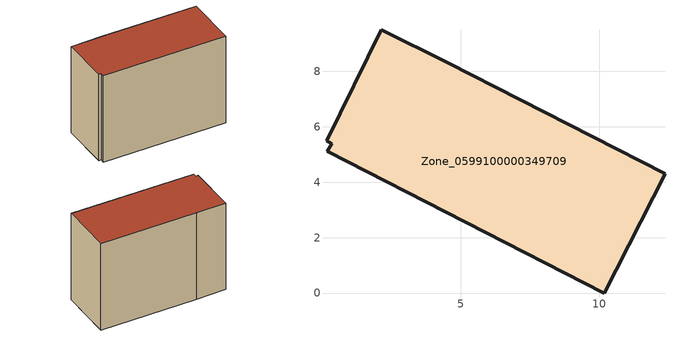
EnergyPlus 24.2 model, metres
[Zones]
Zone_0599100000349709
 floor ground (C_G): 4.53,8.31 12.37,4.3 10.17,0 0.17,5.12 0.34,5.39 0.15,5.5 2.13,9.5 z4.03
 wall outside (C_F): 12.37,4.3 4.53,8.31 2.13,9.5 0.15,5.5 0.34,5.39 0.17,5.12 10.17,0 12.37,4.3 z4.03:12.44
 roof outside (C_R): 0.34,5.39 0.17,5.12 10.17,0 12.37,4.3 4.53,8.31 2.13,9.5 0.15,5.5 z12.44
[BUILDING]
Pand.0599100000349709: North Axis=0; Terrain=City; Loads Convergence Tolerance Value=0.04; Temperature Convergence Tolerance Value=0.4; Solar Distribution=FullExterior; Maximum Number of Warmup Days=25; Minimum Number of Warmup Days=1
[Site:Location]
Rotterdam.The.Hague.AP_ZH_NLD Design_Conditions: Latitude=51.96; Longitude=4.45; Time Zone=1; Elevation=-4.5
[SITE:GROUNDTEMPERATURE:BUILDINGSURFACE]
18, 18, 18, 18, 18, 18, 18, 18, 18, 18, 18, 18
[MATERIAL] Thermal Absorptance=0.9; Solar Absorptance=0.7; Visible Absorptance=0.7
Name | Roughness | Thickness | Conductivity | Density | Specific Heat
G.TI.1992-2005 | MediumSmooth | 0.15 | 0.06 | 540 | 1210
F.TI.1992-2005 | Rough | 0.3 | 0.12 | 1920 | 840
R.TI.1992-2005 | MediumRough | 0.2 | 0.08 | 1500 | 1000
[CONSTRUCTION]
C_G: G.TI.1992-2005
C_F: F.TI.1992-2005
C_R: R.TI.1992-2005
[ZONE]
Zone_0599100000349709: Type=1; Multiplier=1; Ceiling Height=Autocalculate; Volume=Autocalculate; Floor Area=autocalculate; Part of Total Floor Area=Yes
[ZONEINFILTRATION:DESIGNFLOWRATE]
Infil_Zone_0599100000349709: Zone or ZoneList or Space or SpaceList=Zone_0599100000349709; Schedule=AlwaysOn; Design Flow Rate Calculation Method=Flow/Area; Flow Rate per Floor Area=0.0015; Constant Term Coefficient=1; Temperature Term Coefficient=0; Velocity Term Coefficient=0; Velocity Squared Term Coefficient=0
[HVACTEMPLATE:ZONE:IDEALLOADSAIRSYSTEM]
Zone_0599100000349709: Maximum Heating Supply Air Temperature=50; Minimum Cooling Supply Air Temperature=13; Maximum Heating Supply Air Humidity Ratio=0.0156; Minimum Cooling Supply Air Humidity Ratio=0.0077; Heating Limit=NoLimit; Cooling Limit=NoLimit; Dehumidification Control Type=ConstantSensibleHeatRatio; Cooling Sensible Heat Ratio=0.7; Dehumidification Setpoint=60; Humidification Control Type=None; Humidification Setpoint=30; Outdoor Air Method=None; Outdoor Air Flow Rate per Person=0.00944; Outdoor Air Flow Rate per Zone Floor Area=0; Outdoor Air Flow Rate per Zone=0; Demand Controlled Ventilation Type=None; Outdoor Air Economizer Type=NoEconomizer; Heat Recovery Type=None; Sensible Heat Recovery Effectiveness=0.7; Latent Heat Recovery Effectiveness=0.65
[ZONECONTROL:THERMOSTAT]
ThermostatControl_Zone_0599100000349709: Zone or ZoneList=Zone_0599100000349709; Control Type Schedule=DualSetpointControlType; Control 1=Thermostat_Zone_0599100000349709; Temperature Difference Between Cutout And Setpoint=0
[THERMOSTATSETPOINT:DUALSETPOINT]
Thermostat_Zone_0599100000349709: Heating Setpoint Temperature Schedule=HeatingSetpoint_Zone_0599100000349709; Cooling Setpoint Temperature Schedule=CoolingSetpoint_Zone_0599100000349709
[SCHEDULE:COMPACT]
HeatingSetpoint_Zone_0599100000349709: Through: 12/31, For: AllDays, Until: 24:00, 21
CoolingSetpoint_Zone_0599100000349709: Through: 12/31, For: AllDays, Until: 24:00, 24
DualSetpointControlType: Through: 12/31, For: AllDays, Until: 24:00, 4
AlwaysOn: Through: 12/31, For: AllDays, Until: 24:00, 1
